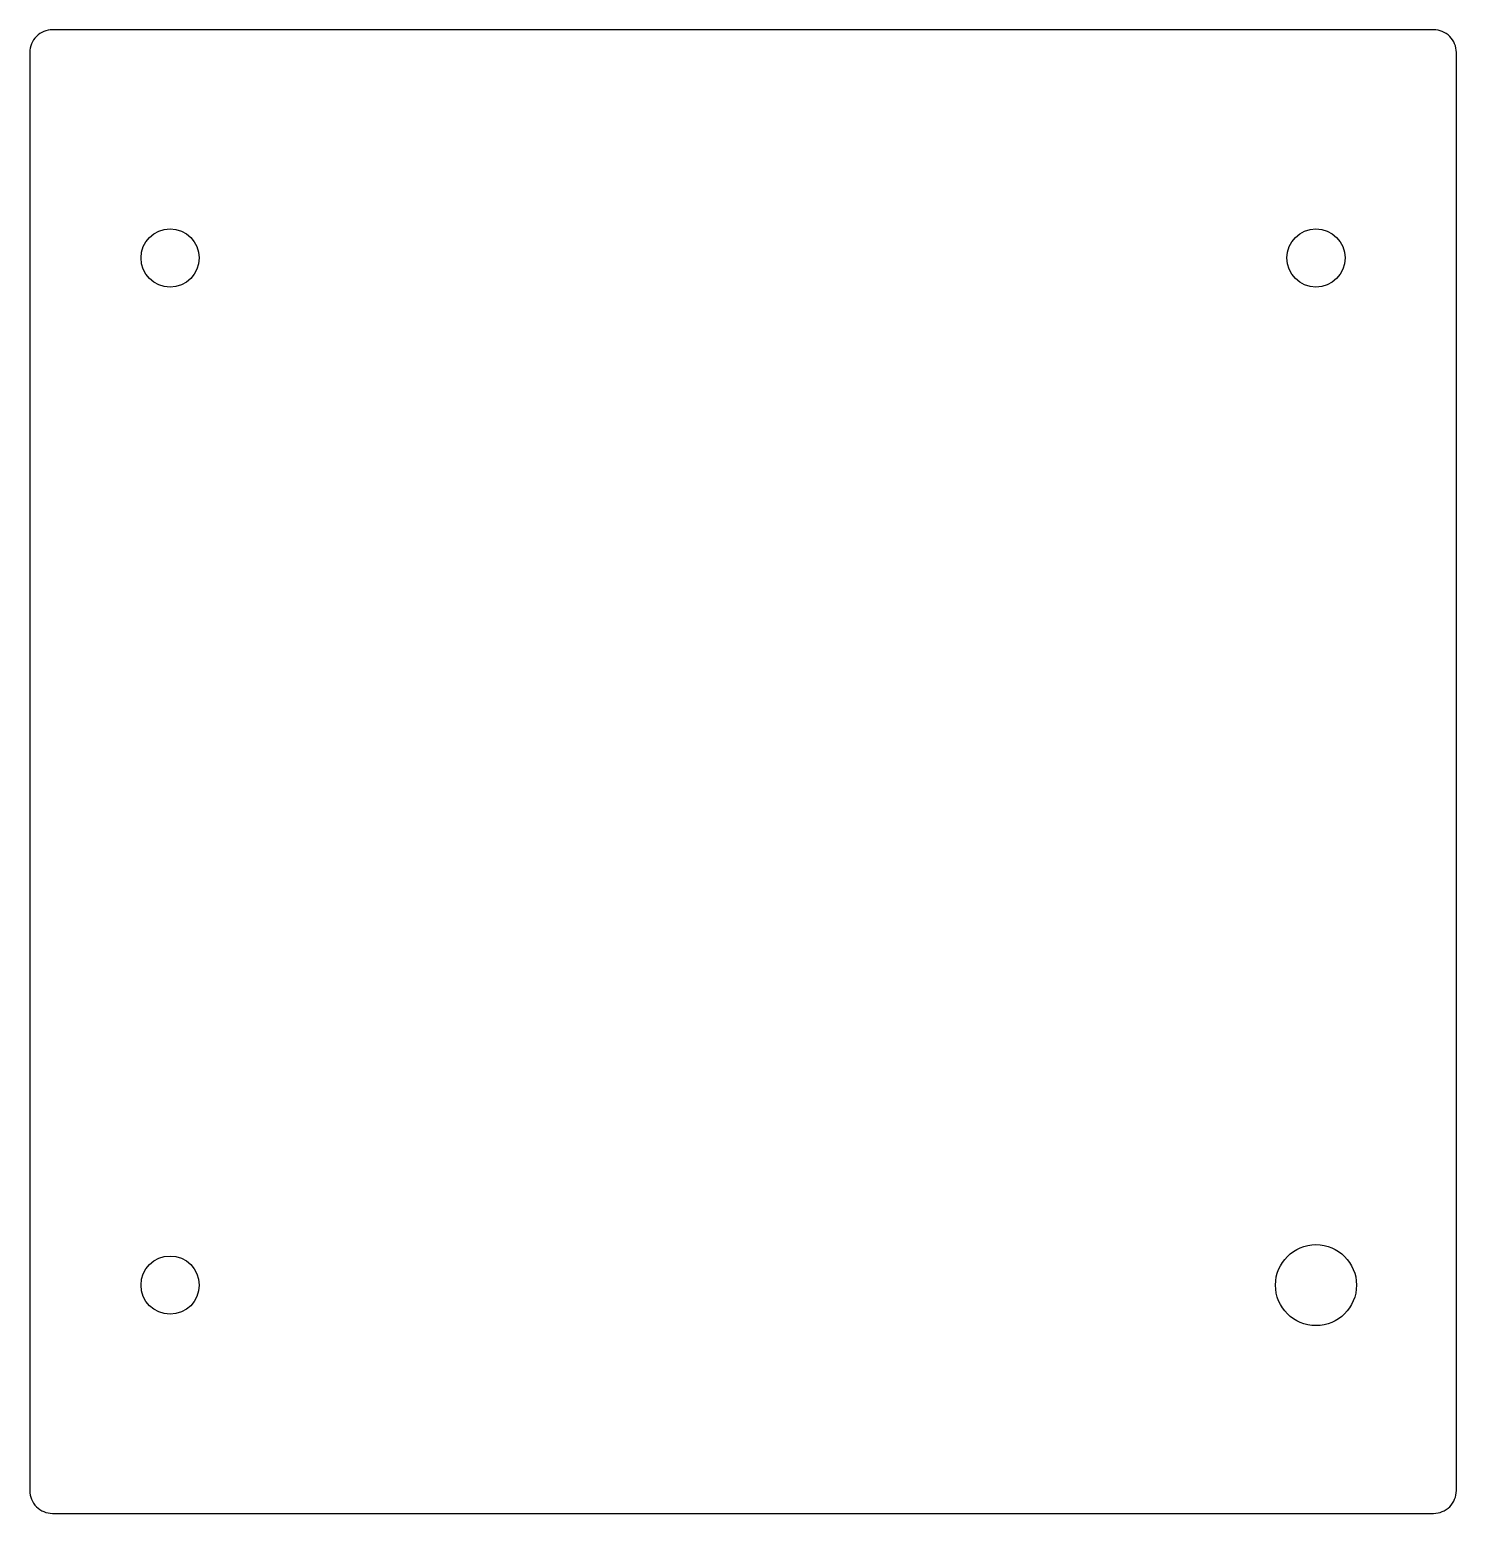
# Model space of a CAD drawing. Header units: millimetres. Extents: x -163 to -38, y -269 to -139.
import ezdxf

# ---------------------------------------------------------------- set-up
doc = ezdxf.new("R2010")
doc.units = ezdxf.units.MM

msp = doc.modelspace()

# ---------------------------------------------------------------- linework, layer by layer
msp.add_lwpolyline([(-40.03, -268.52, 0.414214), (-38.03, -266.52), (-38.03, -140.52, 0.414214), (-40.03, -138.52), (-161.03, -138.52, 0.414214), (-163.03, -140.52), (-163.03, -266.52, 0.414214), (-161.03, -268.52)], format="xyb", close=True)
for centre, radius in [((-150.73, -158.52), 2.55), ((-50.33, -158.52), 2.55), ((-50.33, -248.52), 3.55), ((-150.73, -248.52), 2.55)]:
    msp.add_circle(centre, radius)

doc.saveas('drawing.dxf')
